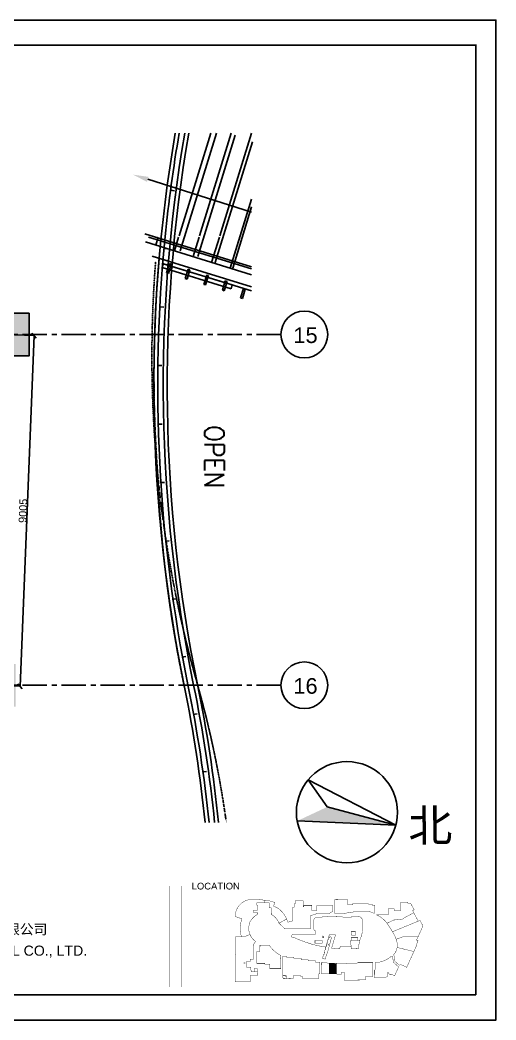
# Model space of a CAD drawing. Header units: inches. Extents: x -17552 to 18736, y -70636 to -44976.
# Drawn here: x 6530 to 18736, y -70636 to -44976 of the extents above; entities that cross this region are included whole.
import ezdxf

# ---------------------------------------------------------------- set-up
doc = ezdxf.new("R2010")
doc.units = ezdxf.units.IN
doc.header["$MEASUREMENT"] = 0
for name, pattern in [('CENTER', [2, 1.25, -0.25, 0.25, -0.25]), ('CENTERX2', [4, 2.5, -0.5, 0.5, -0.5]), ('L06-A$0$HIDDEN', [0.375, 0.25, -0.125])]:
    doc.linetypes.add(name, pattern=pattern)
for name, color, linetype in [('1', 1, 'Continuous'), ('DIM', 3, 'Continuous'), ('DIM TEXT', 7, 'Continuous'), ('L06-A$0$L06-GRDRL', 7, 'Continuous'), ('L06-A$0$L06-HIDE', 7, 'L06-A$0$HIDDEN'), ('L06-A$0$L06-OPEN', 5, 'Continuous'), ('L06-A$0$L06-TXT-200', 7, 'Continuous'), ('L06-COL', 5, 'Continuous'), ('L06-GRDRL', 7, 'Continuous'), ('L06-OPEN', 5, 'Continuous'), ('L07-BRIDGE', 7, 'Continuous'), ('L07-MSTR', 4, 'Continuous'), ('WALL', 255, 'Continuous'), ('轴线', 10, 'CENTER')]:
    doc.layers.add(name, color=color, linetype=linetype)
doc.styles.add('3F_2017.02$0$H1', font='swisscl.ttf')
doc.styles.add('L06-A$0$SIMPLEX', font='SIMPLEX.shx', dxfattribs={"width": 0.9})
doc.styles.get("Standard").update_dxf_attribs({"font": 'arial.ttf'})
doc.dimstyles.new('DIM-200MM', dxfattribs={"dimtxt": 200, "dimasz": 120, "dimexe": 10, "dimexo": 10, "dimgap": 0.7, "dimtad": 1, "dimdec": 0, "dimrnd": 5, "dimzin": 1, "dimdsep": 46, "dimtxsty": 'Standard', "dimblk": 'OBLIQUE', "dimcen": 0.5, "dimdle": 1, "dimclrd": 256, "dimclre": 256, "dimclrt": 7, "dimaunit": 1, "dimadec": 0, "dimazin": 0, "dimtfac": 1, "dimtdec": 0, "dimtix": 1, "dimtmove": 2, "dimatfit": 3, "dimfxl": 500, "dimfxlon": 1, "dimtolj": 1, "dimtzin": 1, "dimarcsym": 0})

# ---------------------------------------------------------------- blocks, each defined once
blk = doc.blocks.new('3F_2017.02$0$A$C11E260BE')
blk.add_hatch(color=256).paths.add_polyline_path([(5592, 3026), (8455, 1855), (2523, 8881)])
for p, q in [((5592, 3026), (2523, 8881)), ((2523, 8881), (8455, 1855)), ((2523, 8881), (4926, 5))]:
    blk.add_line(p, q)
at = {"ltscale": 0.1}
blk.add_line((4926, 5), (5592, 3026), dxfattribs=at)
blk.add_circle((4709, 4709), 4709)
at = {"style": '3F_2017.02$0$H1'}
blk.add_text('北', height=3000, rotation=133.02448, dxfattribs=at).set_placement((2849, 10782))
blk = doc.blocks.new('_Oblique')
at = {"color": 0, "linetype": 'ByBlock', "lineweight": -2}
blk.add_line((-0.5, -0.5), (0.5, 0.5), dxfattribs=at)
blk = doc.blocks.new('*D24')
at = {"layer": 'DEFPOINTS', "color": 0, "transparency": 16777216}
for p in [(6230, -53048), (5871, -62048), (6530, -62074)]:
    blk.add_point(p, dxfattribs=at)
at = {"layer": 'DIM', "lineweight": -2, "transparency": 16777216}
for p, q in [((6389, -53054), (6899, -53074)), ((6889, -53073), (6530, -62075)), ((6030, -62054), (6540, -62074))]:
    blk.add_line(p, q, dxfattribs=at)
at = {"layer": 'DIM', "lineweight": -2, "transparency": 16777216, "xscale": 120, "yscale": 120, "zscale": 120}
for p, rotation in [((6889, -53074), 87.71606886937539), ((6530, -62074), 267.7160688693754)]:
    blk.add_blockref('_Oblique', p, dxfattribs=dict(at, rotation=rotation))
at = {"layer": 'DIM', "color": 7, "transparency": 16777216, "insert": (6607, -57570), "char_height": 200, "attachment_point": 5, "rotation": 87.7161}
blk.add_mtext('\\A1;9005', dxfattribs=at)

msp = doc.modelspace()

# ---------------------------------------------------------------- hatches: boundary and pattern name
h = msp.add_hatch(color=256)
h.dxf.hatch_style = 1
edge = h.paths.add_edge_path()
edge.add_line((14645.5, -69183.9), (14645.5, -69450.1))
edge.add_line((14645.5, -69450.1), (14460.4, -69450.1))
edge.add_line((14460.4, -69450.1), (14460.4, -69176.9))
edge.add_arc((14738.5, -63603.2), 5580.7, 267.14373, 268.01128)
edge.add_arc((14257.6, -77453.2), 8277.7, 87.65331, 88.01128, ccw=False)
edge.add_arc((14917.8, -61342.9), 7846.1, 267.65331, 268.01128)
edge.add_arc((14640.4, -69184.1), 5.05, 1.98891, 358.01147, ccw=False)
at = {"layer": 'WALL'}
h = msp.add_hatch(color=256, dxfattribs=at)
h.dxf.hatch_style = 1
h.paths.add_polyline_path([(6761.3, -52497.5), (6761.3, -53597.5), (5661.3, -53597.5), (5661.3, -52497.5)])
h.paths.add_polyline_path([(6420.6, -61497.5), (6420.6, -62597.5), (5320.6, -62597.5), (5320.6, -61497.5)])
h.paths.add_polyline_path([(-3268.6, -61497.5), (-3268.6, -62597.5), (-4368.6, -62597.5), (-4368.6, -61497.5)])
h.paths.add_polyline_path([(-3368.6, -52497.5), (-3368.6, -53597.5), (-4468.6, -53597.5), (-4468.6, -52497.5)])
h.paths.add_polyline_path([(-9196.8, -52497.5), (-9196.8, -53597.5), (-10296.8, -53597.5), (-10296.8, -52497.5)])
h.paths.add_polyline_path([(-9031.3, -61497.5), (-9031.3, -62597.5), (-10131.3, -62597.5), (-10131.3, -61497.5)])

# ---------------------------------------------------------------- linework, layer by layer
at = {"color": 7}
for p, q in [((10174.1, -51324.6), (10203.7, -51229.1)), ((10203.7, -51229.1), (11971.1, -51775.6)), ((10287.9, -51464.5), (10361.8, -51225.6)), ((10409.5, -51240.4), (10335.7, -51479.3)), ((10361.8, -51225.6), (10409.5, -51240.4)), ((10174.1, -51324.6), (11941.6, -51871.2)), ((10335.7, -51479.3), (10287.9, -51464.5)), ((10765.6, -51612.2), (10839.4, -51373.4)), ((10887.2, -51388.1), (10813.4, -51627)), ((10839.4, -51373.4), (10887.2, -51388.1)), ((11243.3, -51759.9), (11317.1, -51521.1)), ((11364.9, -51535.8), (11291, -51774.7)), ((11317.1, -51521.1), (11364.9, -51535.8)), ((10813.4, -51627), (10765.6, -51612.2)), ((11291, -51774.7), (11243.3, -51759.9)), ((11721, -51907.6), (11794.8, -51668.8)), ((11842.6, -51683.5), (11768.7, -51922.4)), ((11794.8, -51668.8), (11842.6, -51683.5)), ((11971.1, -51775.6), (11941.6, -51871.2)), ((11768.7, -51922.4), (11721, -51907.6))]:
    msp.add_line(p, q, dxfattribs=at)
at = {"ltscale": 300}
msp.add_line((12288.5, -69171.9), (12288.5, -69179.5), dxfattribs=at)
for points in [[(-17552.2, -68908.4), (-17552.2, -44975.6), (17007.8, -44975.6)], [(17007.8, -44975.6), (18735.8, -44975.6), (18735.8, -46703.6)], [(17007.8, -70636.4), (18735.8, -70636.4), (18735.8, -46703.6)], [(-17552.2, -68908.4), (-17552.2, -70636.4), (17007.8, -70636.4)]]:
    msp.add_lwpolyline(points)
msp.add_lwpolyline([(-17033.8, -45623.6), (18217.4, -45623.6), (18217.4, -69988.4), (-17033.8, -69988.4)], close=True)
for points, const_width in [([(18217.4, -46487.6), (18217.4, -45623.6), (17353.4, -45623.6)], 43.2), ([(-2445.4, -67196.9), (10372.1, -67196.9), (10372.1, -69788.4), (-3665, -69788.4), (-3665, -67196.9), (-3431.9, -67196.9)], 4.32), ([(12203.4, -67196.9), (18017.4, -67196.9), (18017.4, -69788.4), (10664.3, -69788.4), (10664.3, -67196.9), (10897.4, -67196.9)], 4.32)]:
    msp.add_lwpolyline(points, dxfattribs=dict(const_width=const_width))
at = {"ltscale": 300, "const_width": 9}
for points in [[(12619.6, -67928.2), (12619.6, -67910.6), (12613.8, -67910.6), (12613.8, -67891.6), (12619.6, -67891.6), (12619.5, -67879.7), (12519, -67879.7), (12519, -67817.4), (12619.6, -67817.4), (12619.6, -67690.9), (12599.5, -67690.9), (12599.5, -67631.1), (12794.6, -67631.1), (12794.6, -67560.3, -0.0083554), (12700.4, -67550.9), (12637.8, -67546.6, 0.0191383), (12451.6, -67543.5, 0.1929688), (12162.6, -67683.5, 0.1893756), (12049.9, -67978.2), (12136.9, -68014.5), (12138.6, -68010.5), (12222.7, -68045.4, 0.1912099), (12212.3, -68503.2), (12276.1, -68503.3), (12426.6, -68441, -0.1948001), (12423.8, -68139.7), (12417.2, -68136.9), (12424.3, -68119.8), (12430.6, -68122.5, -0.1730012), (12619.6, -67928.2)], [(13298.1, -67924.1), (13281.9, -67900.6), (13281.1, -67899.6), (13263.4, -67877.2), (13262.6, -67876.2), (13243.4, -67855.2), (13242.5, -67854.2), (13227.5, -67839.8), (13221, -67833.7), (13199.6, -67812.8), (13176.9, -67793.5), (13152.9, -67775.9), (13127.7, -67759.9), (13101.6, -67745.8), (13074, -67733.3), (13052.3, -67723.3), (13029.8, -67712.9), (13067.2, -67623.6, 0.0531644), (12861.7, -67564.8), (12860.8, -67570.2, 0.0182839), (12794.6, -67560.9), (12794.6, -67631.1), (12915.4, -67631.1), (12915.4, -67759.5), (12969.5, -67759.5), (12969.5, -67891.5), (12975.4, -67891.5), (12975.4, -67910.4), (12969.6, -67910.4), (12969.6, -67928.4, -0.085053), (13077.7, -68005.4, -0.1082872), (13170.2, -68151.5), (13366.8, -68045.9, 0.0565499)], [(13980.9, -67958.1), (14145.6, -67907), (14453.1, -67907.1), (14552.4, -67846), (14552.4, -67696.6), (14533.1, -67696.6), (14504.1, -67696.6), (14504.1, -67696.6), (14405.9, -67696.6), (14144.2, -67696.6), (14144.2, -67825.2), (14078.9, -67825.2), (14078.9, -67830), (14010.8, -67830), (14010.8, -67693.8), (13807.7, -67693.8), (13807.7, -67736.4), (13788.7, -67736.4), (13788.8, -67575), (13586.4, -67575), (13586.4, -67655), (13556.6, -67655), (13556.6, -67740.7), (13528.9, -67740.7), (13528.9, -67744.1), (13528.8, -67816.6), (13526.7, -67816.6), (13526.8, -67844.4), (13526.7, -68092.7), (13394.9, -68127.4, 0.0347584), (13366.8, -68045.9), (13170.2, -68151.5), (13324.4, -68296.7), (13980.9, -68296.7), (13981.5, -68222.7), (13980.9, -67958.1, 1)], [(16626.8, -67884.5), (16614.7, -67862.1), (16600.1, -67835), (16597.2, -67829.5), (16637.3, -67807.9), (16571.5, -67685.5), (16556.9, -67658.3), (16545.7, -67637.5), (16545.7, -67635.9), (16472.9, -67635.9), (16472.9, -67611.6), (16293.6, -67611.6), (16293.6, -67824.9), (16126.2, -67824.9), (16126.2, -67823.6), (16126.2, -67787.2), (15999.1, -67787.2), (15978.5, -67787.2), (15974.8, -67787.2), (15974.9, -67935.8), (15756, -67935.8), (15670.1, -67935.8), (15668.7, -67936.4, -0.0654054), (15820.3, -68027.5, -0.0657749), (15941.1, -68153.2), (15997.5, -68126.3), (16114.9, -68070.4), (16137.5, -68070.4), (16341.1, -68046.7), (16363.7, -68026.2)], [(16727, -68070.6), (16626.8, -67884.5), (16363.7, -68026.2), (16341.1, -68046.7), (16137.5, -68070.4), (16114.9, -68070.4), (15997.5, -68126.3), (15941.1, -68153.2, -0.0060631), (16002, -68244.9, -0.0082972), (16081.4, -68372.2), (16139, -68348.4), (16742.7, -68099.7)], [(16862.6, -68222.8), (16785.2, -68078.8), (16743.5, -68101.3), (16742.7, -68099.7), (16740.7, -68100.5), (16139, -68348.4), (16081.4, -68372.2, -0.0553537), (16176.4, -68565.5), (16341.5, -68504.3), (16735.5, -68504.3)], [(16735.5, -68504.3), (16341.5, -68504.3), (16176.4, -68565.5, -0.0628527), (16201.4, -68668.5, -0.0616311), (16200.7, -68774.5), (16260.8, -68789.2), (16630, -68879.4), (16703.5, -68716.5), (16691, -68710.9), (16739.4, -68603.6), (16698.9, -68585.3)], [(12684.1, -68715.1), (12684.1, -68746), (12682.7, -68746), (12682.5, -68878.5), (12599.5, -68878.6), (12599.5, -69180.9), (12599.5, -69182.1), (12805.9, -69182.1), (12805.9, -69200.2), (12934.9, -69200.3), (12934.9, -69267.3), (12933.5, -69267.3), (12933.6, -69319.3), (13215, -69319.3), (13215, -69064.2), (13209.2, -69064.2), (13209.2, -69045.3), (13215, -69045.3), (13215, -68979.4, -0.1179399), (12915, -68715.1)], [(15006.7, -68593), (15026.3, -68813.8, 0.0107964), (15169.2, -68805.5), (15169.2, -68806.1), (15220.3, -68801.9, -0.0921776), (15241.4, -68598.7), (15222.9, -68598.7), (15222.8, -68593)], [(14645.5, -69183.9), (14645.5, -69450.1), (14460.4, -69450.1), (14460.4, -69176.9, 0.0037854), (14544.8, -69180.5, -0.0015619), (14596.5, -69182.4, 0.0015619), (14645.5, -69184.3, -57.6149615)]]:
    msp.add_lwpolyline(points, format="xyb", close=True, dxfattribs=at)
for points in [[(14593.6, -67549), (14930.4, -67546.5), (14930.4, -67670.3), (15060.8, -67670.3), (15060.8, -67653.4), (15467.9, -67653.4), (15467.9, -67663), (15557.8, -67663), (15557.8, -67687.7), (15625.2, -67687.7), (15625.2, -67890.2), (15610.7, -67895), (15599.1, -67894.4), (15582.2, -67886.8), (15568.6, -67881.1), (15547.5, -67873.4), (15513.7, -67863.3), (15478.7, -67855.7), (15442.8, -67850.7), (15412.5, -67848.8), (15380.6, -67848.9), (15321.1, -67851.2), (15262.1, -67853.5), (15201.4, -67850.4), (15133.4, -67857.8), (15084.5, -67863.7), (15017, -67873.3), (14955.5, -67883.3), (14894.1, -67892.3), (14843.2, -67900.6), (14823.2, -67902.4), (14764.5, -67907.5), (14712.9, -67905.4), (14593.6, -67895.2), (14593.6, -67848.5)], [(14285.1, -68514.9), (14324.2, -68514.9), (14324.2, -68488.4), (14285.1, -68479.5)], [(14285.1, -68514.9), (14324.2, -68514.9), (14324.2, -68488.4), (14285.1, -68479.5)], [(14464.8, -68723.9), (14465.4, -68721.5), (14445.1, -68715.4), (14445.4, -68693.8), (14472.7, -68694.2), (14474.6, -68681.1), (14479.1, -68666.2), (14495.2, -68601.4), (14499.7, -68586.4), (14517.9, -68519), (14504, -68514.8), (14496.3, -68500.8), (14471.7, -68502.1), (14469.8, -68523.6), (14444.5, -68524.4), (14428.6, -68577.2), (14437.2, -68579.8), (14436.3, -68582.8), (14427.7, -68580.3), (14404.8, -68656.1), (14413.1, -68658.6), (14412.4, -68661), (14408, -68659.7), (14398.9, -68690), (14403.1, -68691.2), (14401.2, -68697.6), (14394.7, -68695.6), (14385.7, -68725.2), (14392.2, -68727.2), (14391.3, -68730.1), (14384.8, -68728.2), (14377.8, -68751.4), (14384.1, -68753.3), (14383.3, -68756), (14377, -68754.1), (14368.4, -68782.6), (14374.7, -68784.5), (14373.7, -68787.7), (14367.4, -68785.8), (14359.9, -68810.5), (14370.2, -68813.6), (14369.3, -68816.5), (14359.1, -68813.4), (14332.5, -68901.1), (14344, -68904.6), (14342.9, -68908.1), (14339.8, -68907.2), (14323.7, -68960.5), (14324.9, -68960.9), (14324.4, -68962.5), (14314.4, -68959.4), (14286.5, -69051.6), (14297.5, -69054.9), (14296.7, -69057.7), (14351.6, -69074.3), (14356.1, -69059.5), (14381.8, -68992.3), (14385.8, -68978.9), (14403.4, -68928.7), (14407.9, -68913.7), (14431.5, -68848.2), (14436.1, -68833.1), (14445.2, -68788.7)], [(15019, -68369.6), (15027.1, -68461.1), (15135.8, -68461.1), (15135.8, -68369.6)], [(14093.8, -68595.3), (14277.6, -68595.3), (14277.6, -68666.5), (14093.8, -68666.5)], [(14095.2, -68664.9), (14276.1, -68664.9), (14276.1, -68596.7), (14095.2, -68596.7)], [(15019.4, -68594.4), (15195.8, -68594.4), (15195.8, -68523.7), (15019.4, -68523.7)], [(13268.9, -69000.8), (13268.9, -69494.8), (13340.1, -69494.8), (13340.1, -69502.5), (13360, -69502.5), (13360, -69576.5), (13533.7, -69574.9), (13533.7, -69502.3), (13731.2, -69500.3), (13731.2, -69520.7), (13776.7, -69520.3), (13776.7, -69572.5), (14189.8, -69569), (14189.8, -69449.3), (14221.7, -69449.3), (14221.7, -69383.4), (14215.8, -69383.4), (14215.8, -69364.5), (14221.7, -69364.5), (14221.7, -69151.9), (14107.8, -69151.9), (14107.8, -69118), (13922.7, -69118), (13922.7, -69093.9), (13737.6, -69093.9), (13737.6, -69049.7), (13552.5, -69049.7), (13552.5, -69025), (13367.4, -69025), (13367.4, -69000.6)], [(14286.6, -69165.5), (14265.5, -69164.5), (14265.2, -69450.1), (14460.4, -69450.1), (14460.4, -69188.6), (14460.4, -69177)], [(15581, -69165), (15200.7, -69165), (15200.7, -69172.4), (15016.2, -69181.8), (14911.5, -69181.9), (14840.6, -69185.8), (14831.1, -69185.9), (14646, -69183.8), (14646, -69450.1), (14656.1, -69450.1), (14656.1, -69460), (14772.1, -69460), (14772.1, -69411.8), (14840.6, -69411.8), (14840.6, -69575.7), (14840.5, -69613.4), (15200.7, -69610.1), (15387.9, -69608.3), (15387.9, -69524), (15511.8, -69524), (15511.8, -69523.2), (15580.9, -69523.2), (15580.9, -69374.7), (15580.9, -69364.8), (15575.2, -69364.8), (15575.2, -69345.9), (15581, -69345.9)], [(12537.1, -69400.2), (12611.6, -69400.2), (12611.6, -69318.9), (12537.1, -69318.9)], [(13274.7, -69576.2), (13274.7, -69557.1), (13268.8, -69557.1), (13268.8, -69503.6), (13340.1, -69503.6), (13340.1, -69523.6), (13360.1, -69523.6), (13360.1, -69575.2)]]:
    msp.add_lwpolyline(points, close=True, dxfattribs=at)
for points in [[(13170.9, -68153.5, 0.1095978), (13077.7, -68005.4)], [(14864, -68753), (14931.1, -68753.5), (15020.2, -68744.4), (15026.4, -68812.6, 0.0116872), (15220.4, -68800.4, -0.0924094), (15241, -68598.7, -0.0354342), (15288.7, -68470.6, 0.0572846), (15304.8, -68368.4), (15305.8, -68368.4), (15305.8, -68059.9, 0.3704081), (15219.4, -67984.7), (14843.3, -68001.5), (14801.7, -67992.6), (14638, -67992.7), (14646.5, -67984.5), (14436.3, -67983.9), (14310.5, -67990), (14120.7, -68008.3, 0.3771541), (14066, -68068.7), (14062.8, -68288.3, 0.360249), (14110.9, -68350.6), (14110.9, -68435.3), (13551.2, -68433.2, 0.3744839), (13488.7, -68489.1), (13485.3, -68500.6), (13531.6, -68523.7), (13537.1, -68511.2, 0.0353862), (13998.3, -68686.4, 0.0230719), (14274.1, -68750), (14369.6, -68766), (14454.8, -68482.9, 0.2270448), (14449.8, -68451.3), (14620.6, -68454.2), (14521.5, -68790.5), (14733.6, -68808.3), (14737.8, -68747.4), (14864, -68753)], [(12276.3, -68503.2), (12054.3, -68503.2), (12054.3, -68946.1), (12048.2, -68946.1), (12048.2, -69657.5), (12107.4, -69657.5), (12107.4, -69656.1), (12372.5, -69656.1), (12372.5, -69657.6), (12432.8, -69657.6), (12432.8, -69637.2), (12429.8, -69637.2), (12429.8, -69497), (12618.5, -69497), (12618.5, -69469), (12612.7, -69469), (12612.7, -69450), (12619.7, -69450), (12619.7, -69400.1), (12455.2, -69400.1), (12455.2, -69357), (12446.6, -69357), (12446.7, -69278.6), (12338.1, -69278.6), (12338.1, -69137.7), (12434.5, -69137.7), (12434.5, -69072.5), (12514.7, -69072.5), (12514.7, -68961.9), (12514.7, -68724.4), (12509, -68724.4), (12509, -68705.5), (12514.7, -68705.5), (12514.7, -68697.7), (12515.7, -68697.7), (12569.9, -68617.7, -0.1524791), (12427.5, -68440.6), (12276.3, -68503.2)], [(16131.1, -68939.7), (16105.6, -68972), (16129.6, -68994.5), (16142.7, -69128.9), (16259.4, -69232.6), (16280.9, -69208.4), (16447.5, -69283.7), (16630, -68879.4), (16260.8, -68789.2), (16200.7, -68774.5, -0.1178487), (16131.1, -68939.7, 0.3275748)], [(15660.4, -69164.8), (15637.8, -69164.8), (15637.8, -69226.7), (15638.9, -69226.7), (15639, -69336), (15624.6, -69354.2), (15624.5, -69553.5), (15886.3, -69551.2), (15934.4, -69527.5), (15944.7, -69527.5), (15944.7, -69428.6), (15989, -69428.5), (15989, -69451.9), (16037.9, -69474), (16044.7, -69459), (16137.2, -69500.8), (16239.8, -69273.5), (16108.8, -69157), (16080, -69005.4), (16058.9, -68997.1, -0.1542851), (15660.4, -69164.8)]]:
    msp.add_lwpolyline(points, format="xyb", dxfattribs=at)
at = {"color": 7, "linetype": 'CENTERX2', "ltscale": 2}
for centre, radius, start, end in [((43987.9, -54088.4), 34022.2, 173.98405, 184.30465), ((43171.4, -55255.2), 33138.8, 182.39861, 191.91311)]:
    msp.add_arc(centre, radius, start, end, dxfattribs=at)
at = {"layer": '1', "color": 8}
for p, q in [((11568.2, -47882.8), (10641.1, -50898.2)), ((12051.1, -47928.6), (11092.2, -51047.1)), ((12490.4, -48098.9), (11538.6, -51194.5)), ((12468.3, -49770.1), (11985, -51341.9))]:
    msp.add_line(p, q, dxfattribs=at)
at = {"layer": 'DIM'}
for p, q in [((12721.2, -53046.5), (13221.2, -53046.5)), ((12721.2, -62046.5), (13221.2, -62046.5))]:
    msp.add_line(p, q, dxfattribs=at)
for centre in [(13821.2, -53046.5), (13821.2, -62046.5)]:
    msp.add_circle(centre, 600, dxfattribs=at)
at = {"layer": 'L06-A$0$L06-GRDRL', "color": 7}
for p, q in [((10228, -50838.6), (10327.6, -50847.6)), ((10121.5, -52338.5), (10221.4, -52343.7)), ((10070.5, -53841.2), (10170.5, -53842.8)), ((10075.2, -55344.8), (10175.2, -55342.7)), ((10135.5, -56847.2), (10235.3, -56841.4)), ((10252.8, -58346.6), (10352.3, -58336.7)), ((10434.8, -59839.8), (10533.8, -59825.6)), ((10682.3, -61323.6), (10780.6, -61305)), ((10973.2, -62794.5), (11071.5, -62776.5)), ((11210.4, -64271.1), (11309.4, -64257.4))]:
    msp.add_line(p, q, dxfattribs=at)
for centre, radius, start, end in [((48502.5, -54358.5), 38440.7, 174.28772, 191.58145), ((-23324.7, -69078.3), 34779.2, 5.78903, 11.58145), ((-23324.7, -69078.3), 34879.2, 5.77238, 11.58145), ((-23324.7, -69078.3), 35120.7, 5.73255, 11.58145)]:
    msp.add_arc(centre, radius, start, end, dxfattribs=at)
at = {"layer": 'L06-A$0$L06-HIDE', "color": 7}
for centre, radius, start, end in [((40822.8, -53607.6), 30910.4, 175.47469, 195.79305), ((-13947.1, -69098.8), 26008.1, 7.7973, 15.79305)]:
    msp.add_arc(centre, radius, start, end, dxfattribs=at)
at = {"layer": 'L06-A$0$L06-OPEN', "color": 7}
msp.add_arc((-23324.7, -69078.3), 35020.7, 5.74898, 11.58145, dxfattribs=at)
at = {"layer": 'L06-COL', "color": 7}
for p, q in [((5661.3, -52497.5), (6761.3, -52497.5)), ((6761.3, -52497.5), (6761.3, -53597.5)), ((6761.3, -53597.5), (5661.3, -53597.5))]:
    msp.add_line(p, q, dxfattribs=at)
msp.add_lwpolyline([(6761.3, -52497.5), (6761.3, -53597.5), (5661.3, -53597.5), (5661.3, -52497.5), (6761.3, -52497.5)], dxfattribs=at)
at = {"layer": 'L06-GRDRL', "color": 7}
msp.add_line((10390, -49343.8), (10489.2, -49356.4), dxfattribs=at)
for radius, start, end in [(38540.7, 170.32706, 191.58143), (38440.7, 170.30165, 174.28926), (38199.2, 170.23974, 191.58143)]:
    msp.add_arc((48502.5, -54358.5), radius, start, end, dxfattribs=at)
at = {"layer": 'L06-OPEN', "color": 7}
msp.add_arc((48502.5, -54358.5), 38299.2, 170.26547, 191.58143, dxfattribs=at)
at = {"layer": 'L07-BRIDGE', "color": 7}
for p, q in [((11421.6, -47882.8), (10607.7, -50514.9)), ((11944.9, -47882.8), (11131.1, -50514.9)), ((12468.3, -47882.8), (11654.4, -50514.9)), ((9806.5, -49064.1), (12468.3, -49902.9)), ((12468.3, -49575.3), (11922.1, -51341.8)), ((12468.3, -51311.8), (9729.3, -50464.9)), ((12468.3, -51364.1), (9821.7, -50545.8)), ((10597.6, -50547.5), (10489, -50898.7)), ((11121, -50547.5), (10966.7, -51046.4)), ((11644.3, -50547.5), (11444.4, -51194.1)), ((12468.3, -51510.7), (9750.9, -50670.4)), ((12468.3, -51824.7), (9919.2, -51036.5)), ((12468.3, -51929.4), (10209.9, -51231)), ((12183.9, -52103.1), (12257.7, -51864.2)), ((12305.5, -51879), (12231.6, -52117.9)), ((12257.7, -51864.2), (12305.5, -51879)), ((12231.6, -52117.9), (12183.9, -52103.1))]:
    msp.add_line(p, q, dxfattribs=at)
msp.add_solid([(9786.5, -49127.6), (9826.5, -49000.5), (9425, -48943.8)], dxfattribs=at)
at = {"layer": 'L07-MSTR', "color": 7}
msp.add_line((10074.3, -50547.5), (10011.4, -50750.9), dxfattribs=at)
at = {"layer": '轴线', "ltscale": 500}
for p, q in [((13221.2, -53047.5), (-10457.2, -53047.5)), ((13221.2, -62047.5), (-10457.2, -62047.5))]:
    msp.add_line(p, q, dxfattribs=at)

# ---------------------------------------------------------------- block references
at = {"xscale": 0.2754000001591764, "yscale": 0.2754000001591764, "zscale": 0.2754000001591764, "rotation": 227.3349194678905}
msp.add_blockref('3F_2017.02$0$A$C11E260BE', (14839.9, -63471.4), dxfattribs=at)

# ---------------------------------------------------------------- texts
for s, height, p in [('LOCATION', 172.8, (10933.2, -67287.3)), ('上海帝泰发展有限公司', 259.2, (3696.6, -68438.4)), ('SHANGHAI KINGHILL CO., LTD.', 259.2, (2880.8, -68986.5))]:
    msp.add_text(s, height=height).set_placement(p)
at = {"layer": 'DIM TEXT', "char_height": 400, "attachment_point": 1}
for s, insert in [('15', (13540.5, -52864.6)), ('16', (13540.5, -61864.6))]:
    msp.add_mtext_dynamic_manual_height_columns(s, width=10456.675, gutter_width=2, heights=[0], dxfattribs=dict(at, insert=insert))
at = {"layer": 'L06-A$0$L06-TXT-200', "color": 7, "style": 'L06-A$0$SIMPLEX', "width": 0.9}
msp.add_text('OPEN', height=500, rotation=270, dxfattribs=at).set_placement((11263, -55375.5))

# ---------------------------------------------------------------- dimensions: what is measured, and where the dimension line sits
at = {"layer": 'DIM'}
dim = msp.add_aligned_dim(p1=(6229.5, -53047.5), p2=(5870.6, -62047.5), distance=659.9, dimstyle='DIM-200MM', dxfattribs=at)
dim.commit()
dim.dimension.update_dxf_attribs({"geometry": '*D24', "text_midpoint": (6606.7, -57569.7)})

doc.saveas('drawing.dxf')
